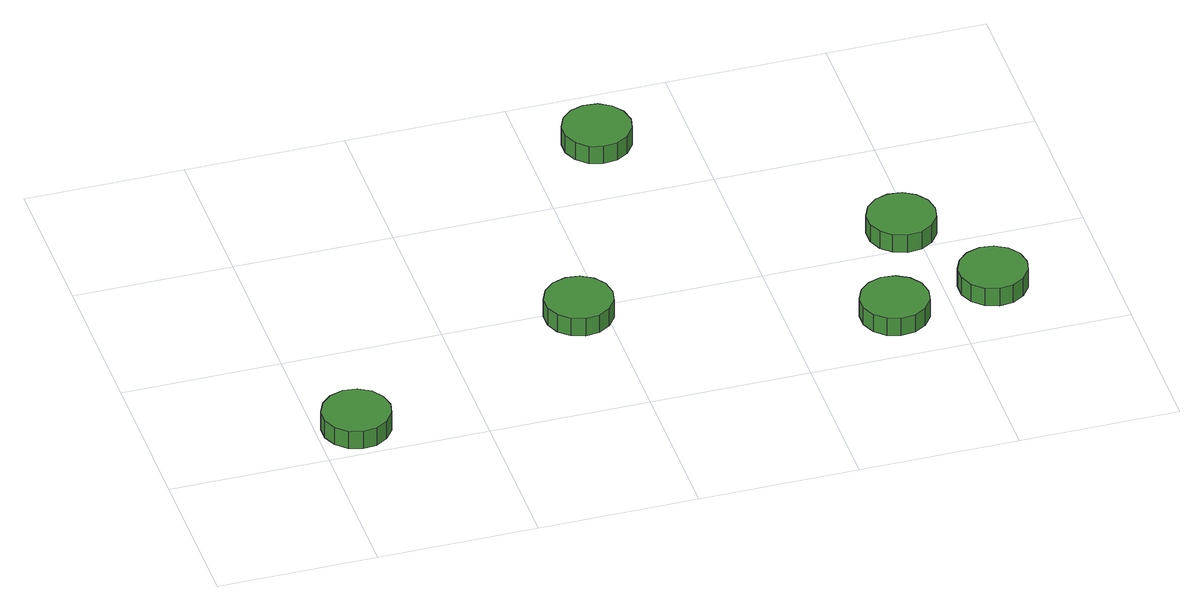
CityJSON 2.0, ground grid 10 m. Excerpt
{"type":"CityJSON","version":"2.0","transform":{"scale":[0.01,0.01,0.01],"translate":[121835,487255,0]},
"CityObjects":{
"tree1":{"type":"SolitaryVegetationObject","attributes":{"function":"something"},"geometry":[{"type":"MultiSurface","lod":"1","boundaries":[[[0,1,2,3,4,5,6,7,8,9,10,11,12,13,14]],[[15,16,17,18,19,20,21,22,23,24,25,26,27,28,29]],[[0,29,28,1]],[[1,28,27,2]],[[2,27,26,3]],[[3,26,25,4]],[[4,25,24,5]],[[5,24,23,6]],[[6,23,22,7]],[[7,22,21,8]],[[8,21,20,9]],[[9,20,19,10]],[[10,19,18,11]],[[11,18,17,12]],[[12,17,16,13]],[[13,16,15,14]],[[14,15,29,0]]]}]},
"tree2":{"type":"SolitaryVegetationObject","attributes":{"function":"something"},"geometry":[{"type":"MultiSurface","lod":"1","boundaries":[[[30,31,32,33,34,35,36,37,38,39,40,41,42,43,44]],[[45,46,47,48,49,50,51,52,53,54,55,56,57,58,59]],[[30,59,58,31]],[[31,58,57,32]],[[32,57,56,33]],[[33,56,55,34]],[[34,55,54,35]],[[35,54,53,36]],[[36,53,52,37]],[[37,52,51,38]],[[38,51,50,39]],[[39,50,49,40]],[[40,49,48,41]],[[41,48,47,42]],[[42,47,46,43]],[[43,46,45,44]],[[44,45,59,30]]]}]},
"tree3":{"type":"SolitaryVegetationObject","attributes":{"function":"something"},"geometry":[{"type":"MultiSurface","lod":"1","boundaries":[[[60,61,62,63,64,65,66,67,68,69,70,71,72,73,74]],[[75,76,77,78,79,80,81,82,83,84,85,86,87,88,89]],[[60,89,88,61]],[[61,88,87,62]],[[62,87,86,63]],[[63,86,85,64]],[[64,85,84,65]],[[65,84,83,66]],[[66,83,82,67]],[[67,82,81,68]],[[68,81,80,69]],[[69,80,79,70]],[[70,79,78,71]],[[71,78,77,72]],[[72,77,76,73]],[[73,76,75,74]],[[74,75,89,60]]]}]},
"tree4":{"type":"SolitaryVegetationObject","attributes":{"function":"something"},"geometry":[{"type":"MultiSurface","lod":"1","boundaries":[[[90,91,92,93,94,95,96,97,98,99,100,101,102,103,104]],[[105,106,107,108,109,110,111,112,113,114,115,116,117,118,119]],[[90,119,118,91]],[[91,118,117,92]],[[92,117,116,93]],[[93,116,115,94]],[[94,115,114,95]],[[95,114,113,96]],[[96,113,112,97]],[[97,112,111,98]],[[98,111,110,99]],[[99,110,109,100]],[[100,109,108,101]],[[101,108,107,102]],[[102,107,106,103]],[[103,106,105,104]],[[104,105,119,90]]]}]},
"tree5":{"type":"SolitaryVegetationObject","attributes":{"function":"something"},"geometry":[{"type":"MultiSurface","lod":"1","boundaries":[[[120,121,122,123,124,125,126,127,128,129,130,131,132,133,134]],[[135,136,137,138,139,140,141,142,143,144,145,146,147,148,149]],[[120,149,148,121]],[[121,148,147,122]],[[122,147,146,123]],[[123,146,145,124]],[[124,145,144,125]],[[125,144,143,126]],[[126,143,142,127]],[[127,142,141,128]],[[128,141,140,129]],[[129,140,139,130]],[[130,139,138,131]],[[131,138,137,132]],[[132,137,136,133]],[[133,136,135,134]],[[134,135,149,120]]]}]},
"tree6":{"type":"SolitaryVegetationObject","attributes":{"function":"something"},"geometry":[{"type":"MultiSurface","lod":"1","boundaries":[[[150,151,152,153,154,155,156,157,158,159,160,161,162,163,164]],[[165,166,167,168,169,170,171,172,173,174,175,176,177,178,179]],[[150,179,178,151]],[[151,178,177,152]],[[152,177,176,153]],[[153,176,175,154]],[[154,175,174,155]],[[155,174,173,156]],[[156,173,172,157]],[[157,172,171,158]],[[158,171,170,159]],[[159,170,169,160]],[[160,169,168,161]],[[161,168,167,162]],[[162,167,166,163]],[[163,166,165,164]],[[164,165,179,150]]]}]}
},
"vertices":[
[457,253,195],[438,339,195],[386,411,195],[310,455,195],[222,465,195],[137,437,195],[72,378,195],[35,297,195],[35,209,195],[72,128,195],[137,68,195],[222,41,195],[310,50,195],[386,95,195],[438,166,195],[438,166,66],[386,95,66],[310,50,66],[222,41,66],[137,68,66],[72,128,66],[35,209,66],[35,297,66],[72,378,66],[137,437,66],[222,465,66],[310,455,66],[386,411,66],[438,339,66],[457,253,66],
[2048,932,199],[2030,1019,199],[1978,1090,199],[1901,1135,199],[1813,1144,199],[1729,1116,199],[1663,1057,199],[1627,976,199],[1627,888,199],[1663,807,199],[1729,748,199],[1813,720,199],[1901,729,199],[1978,774,199],[2030,845,199],[2030,845,70],[1978,774,70],[1901,729,70],[1813,720,70],[1729,748,70],[1663,807,70],[1627,888,70],[1627,976,70],[1663,1057,70],[1729,1116,70],[1813,1144,70],[1901,1135,70],[1978,1090,70],[2030,1019,70],[2048,932,70],
[2645,2541,191],[2626,2628,191],[2574,2700,191],[2498,2744,191],[2409,2753,191],[2325,2726,191],[2259,2667,191],[2223,2586,191],[2223,2497,191],[2259,2416,191],[2325,2357,191],[2409,2330,191],[2498,2339,191],[2574,2383,191],[2626,2455,191],[2626,2455,62],[2574,2383,62],[2498,2339,62],[2409,2330,62],[2325,2357,62],[2259,2416,62],[2223,2497,62],[2223,2586,62],[2259,2667,62],[2325,2726,62],[2409,2753,62],[2498,2744,62],[2574,2700,62],[2626,2628,62],[2645,2541,62],
[3856,397,195],[3838,484,195],[3786,555,195],[3709,599,195],[3621,609,195],[3537,581,195],[3471,522,195],[3435,441,195],[3435,353,195],[3471,272,195],[3537,212,195],[3621,185,195],[3709,194,195],[3786,239,195],[3838,310,195],[3838,310,66],[3786,239,66],[3709,194,66],[3621,185,66],[3537,212,66],[3471,272,66],[3435,353,66],[3435,441,66],[3471,522,66],[3537,581,66],[3621,609,66],[3709,599,66],[3786,555,66],[3838,484,66],[3856,397,66],
[4134,1185,185],[4115,1272,185],[4063,1343,185],[3987,1388,185],[3899,1397,185],[3814,1370,185],[3749,1310,185],[3713,1229,185],[3713,1141,185],[3749,1060,185],[3814,1001,185],[3899,973,185],[3987,982,185],[4063,1027,185],[4115,1098,185],[4115,1098,56],[4063,1027,56],[3987,982,56],[3899,973,56],[3814,1001,56],[3749,1060,56],[3713,1141,56],[3713,1229,56],[3749,1310,56],[3814,1370,56],[3899,1397,56],[3987,1388,56],[4063,1343,56],[4115,1272,56],[4134,1185,56],
[4504,515,191],[4486,602,191],[4433,673,191],[4357,718,191],[4269,727,191],[4184,699,191],[4119,640,191],[4083,559,191],[4083,471,191],[4119,390,191],[4184,330,191],[4269,303,191],[4357,312,191],[4433,357,191],[4486,428,191],[4486,428,62],[4433,357,62],[4357,312,62],[4269,303,62],[4184,330,62],[4119,390,62],[4083,471,62],[4083,559,62],[4119,640,62],[4184,699,62],[4269,727,62],[4357,718,62],[4433,673,62],[4486,602,62],[4504,515,62]
]}
